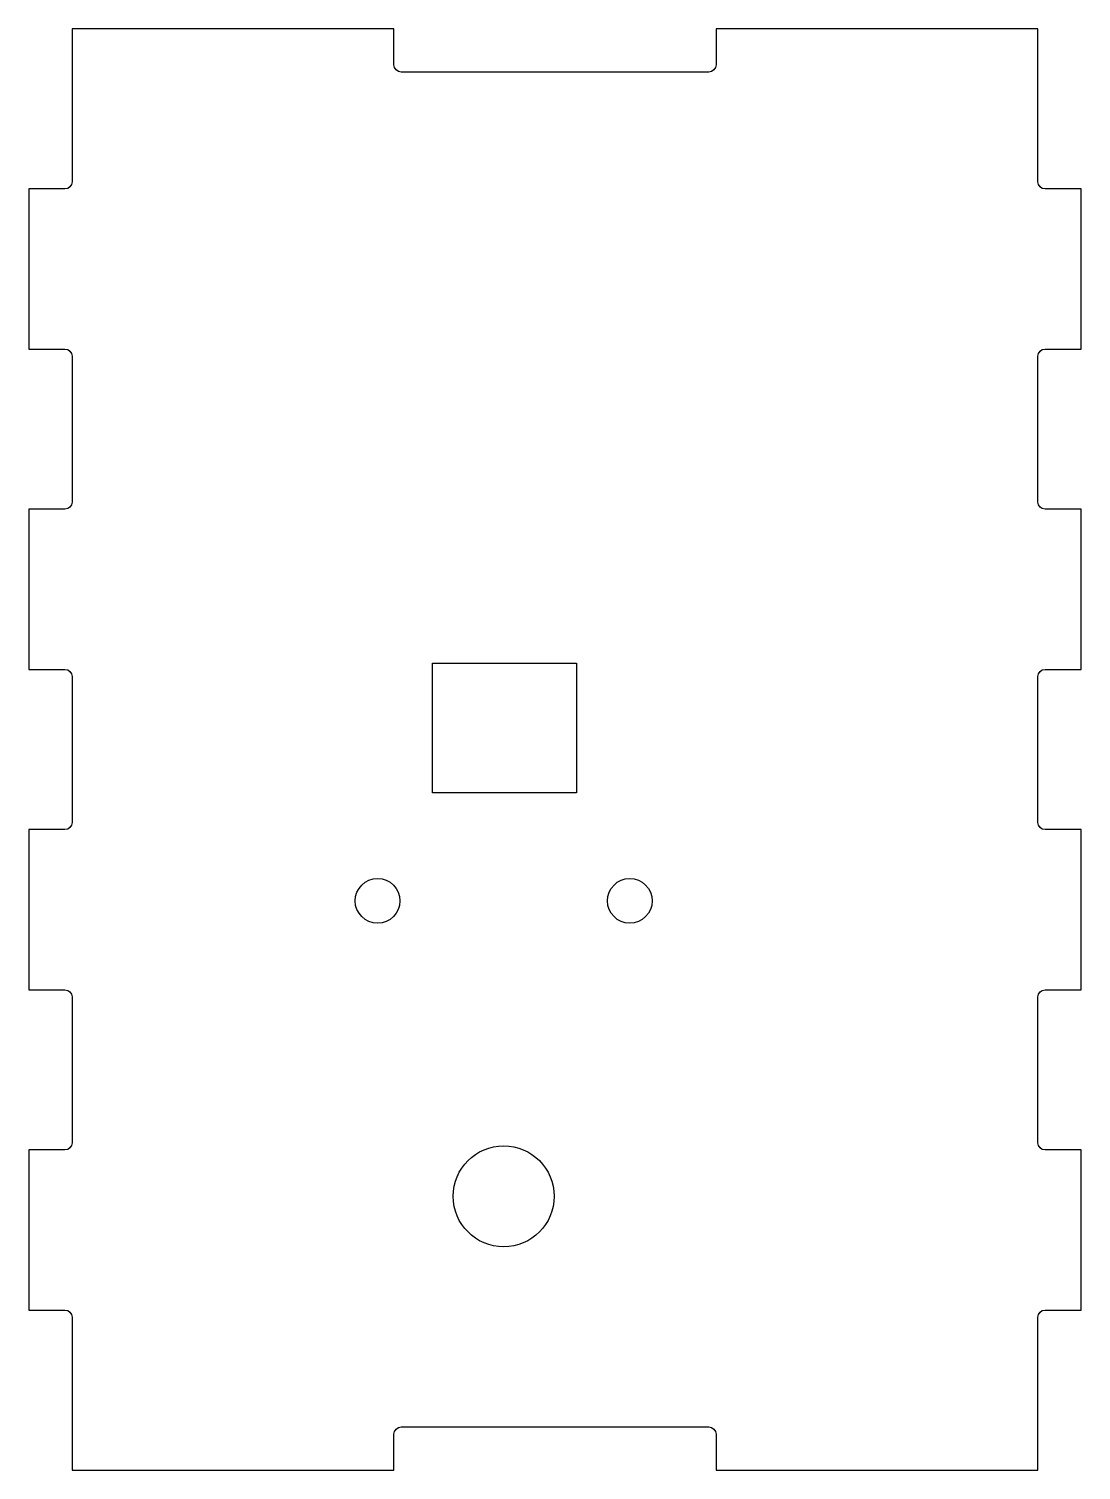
# Model space of a CAD drawing. Header units: millimetres. Extents: x 0 to 73, y -50 to 50.
import ezdxf

# ---------------------------------------------------------------- set-up
doc = ezdxf.new("R2010")
doc.units = ezdxf.units.MM
doc.layers.get('0').update_dxf_attribs({"linetype": 'CONTINUOUS'})

msp = doc.modelspace()

# ---------------------------------------------------------------- linework, layer by layer
msp.add_lwpolyline([(47.67, 50), (47.67, 47.5, -0.41421), (47.17, 47), (25.83, 47, -0.41421), (25.33, 47.5), (25.33, 50), (3, 50), (3, 39.39, -0.41421), (2.5, 38.89), (0, 38.89), (0, 27.78), (2.5, 27.78, -0.41421), (3, 27.28), (3, 17.17, -0.41421), (2.5, 16.67), (0, 16.67), (0, 5.56), (2.5, 5.56, -0.41421), (3, 5.06), (3, -5.06, -0.41421), (2.5, -5.56), (0, -5.56), (0, -16.67), (2.5, -16.67, -0.41421), (3, -17.17), (3, -27.28, -0.41421), (2.5, -27.78), (0, -27.78), (0, -38.89), (2.5, -38.89, -0.41421), (3, -39.39), (3, -50), (25.33, -50), (25.33, -47.5, -0.41421), (25.83, -47), (47.17, -47, -0.41421), (47.67, -47.5), (47.67, -50), (70, -50), (70, -39.39, -0.41421), (70.5, -38.89), (73, -38.89), (73, -27.78), (70.5, -27.78, -0.41421), (70, -27.28), (70, -17.17, -0.41421), (70.5, -16.67), (73, -16.67), (73, -5.56), (70.5, -5.56, -0.41421), (70, -5.06), (70, 5.06, -0.41421), (70.5, 5.56), (73, 5.56), (73, 16.67), (70.5, 16.67, -0.41421), (70, 17.17), (70, 27.28, -0.41421), (70.5, 27.78), (73, 27.78), (73, 38.89), (70.5, 38.89, -0.41421), (70, 39.39), (70, 50)], format="xyb", close=True)
msp.add_lwpolyline([(38, 6), (38, -3), (28, -3), (28, 6)], close=True)
for centre, radius in [((24.19, -10.5), 1.55), ((41.69, -10.5), 1.55), ((32.94, -31), 3.5)]:
    msp.add_circle(centre, radius)

doc.saveas('drawing.dxf')
